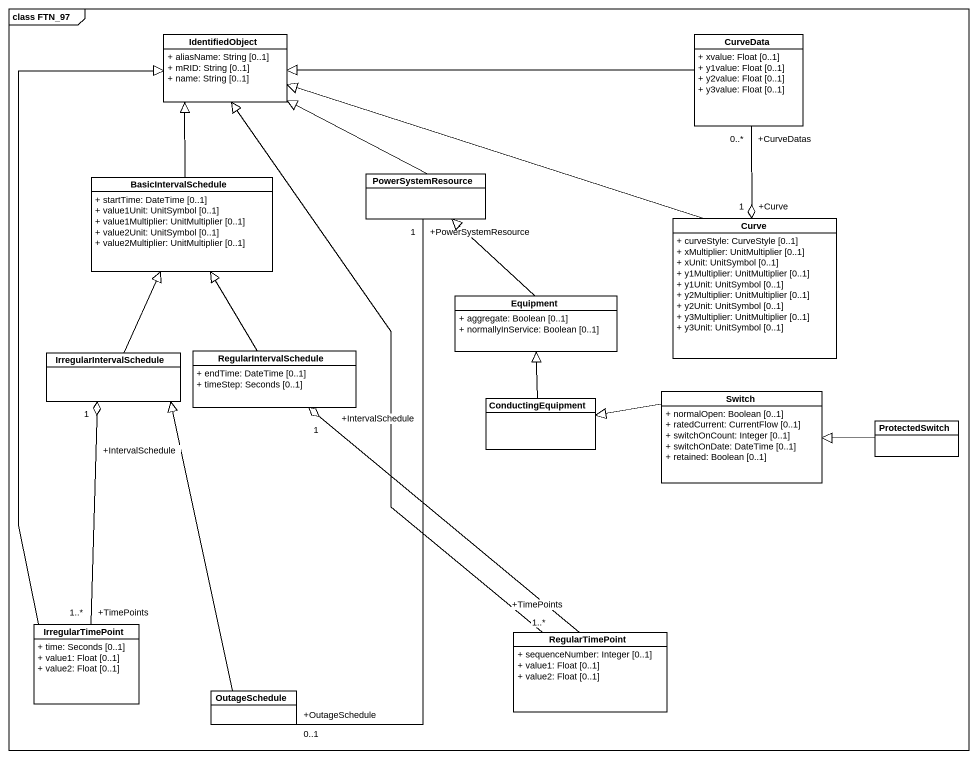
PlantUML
@startuml
mainframe class FTN_97
hide circle
hide empty members
skinparam classAttributeIconSize 0
class IdentifiedObject {
  + aliasName: String [0..1]
  + mRID: String [0..1]
  + name: String [0..1]
}
class CurveData {
  + xvalue: Float [0..1]
  + y1value: Float [0..1]
  + y2value: Float [0..1]
  + y3value: Float [0..1]
}
class BasicIntervalSchedule {
  + startTime: DateTime [0..1]
  + value1Unit: UnitSymbol [0..1]
  + value1Multiplier: UnitMultiplier [0..1]
  + value2Unit: UnitSymbol [0..1]
  + value2Multiplier: UnitMultiplier [0..1]
}
class PowerSystemResource
class Curve {
  + curveStyle: CurveStyle [0..1]
  + xMultiplier: UnitMultiplier [0..1]
  + xUnit: UnitSymbol [0..1]
  + y1Multiplier: UnitMultiplier [0..1]
  + y1Unit: UnitSymbol [0..1]
  + y2Multiplier: UnitMultiplier [0..1]
  + y2Unit: UnitSymbol [0..1]
  + y3Multiplier: UnitMultiplier [0..1]
  + y3Unit: UnitSymbol [0..1]
}
class Equipment {
  + aggregate: Boolean [0..1]
  + normallyInService: Boolean [0..1]
}
class IrregularIntervalSchedule
class RegularIntervalSchedule {
  + endTime: DateTime [0..1]
  + timeStep: Seconds [0..1]
}
class Switch {
  + normalOpen: Boolean [0..1]
  + ratedCurrent: CurrentFlow [0..1]
  + switchOnCount: Integer [0..1]
  + switchOnDate: DateTime [0..1]
  + retained: Boolean [0..1]
}
class ConductingEquipment
class ProtectedSwitch
class IrregularTimePoint {
  + time: Seconds [0..1]
  + value1: Float [0..1]
  + value2: Float [0..1]
}
class RegularTimePoint {
  + sequenceNumber: Integer [0..1]
  + value1: Float [0..1]
  + value2: Float [0..1]
}
class OutageSchedule
CurveData -left-|> IdentifiedObject
CurveData "+CurveDatas\n0..*" --o "+Curve\n1" Curve
BasicIntervalSchedule -up-|> IdentifiedObject
PowerSystemResource -up-|> IdentifiedObject
Curve -left-|> IdentifiedObject
Equipment -up-|> PowerSystemResource
IrregularIntervalSchedule -up-|> BasicIntervalSchedule
IrregularIntervalSchedule "+IntervalSchedule\n1" o-- "+TimePoints\n1..*" IrregularTimePoint
RegularIntervalSchedule -up-|> BasicIntervalSchedule
RegularIntervalSchedule "+IntervalSchedule\n1" o-- "+TimePoints\n1..*" RegularTimePoint
Switch -left-|> ConductingEquipment
ConductingEquipment -up-|> Equipment
ProtectedSwitch -left-|> Switch
IrregularTimePoint -up-|> IdentifiedObject
RegularTimePoint -up-|> IdentifiedObject
OutageSchedule "+OutageSchedule\n0..1" -up- "+PowerSystemResource\n1" PowerSystemResource
OutageSchedule -up-|> IrregularIntervalSchedule
@enduml
